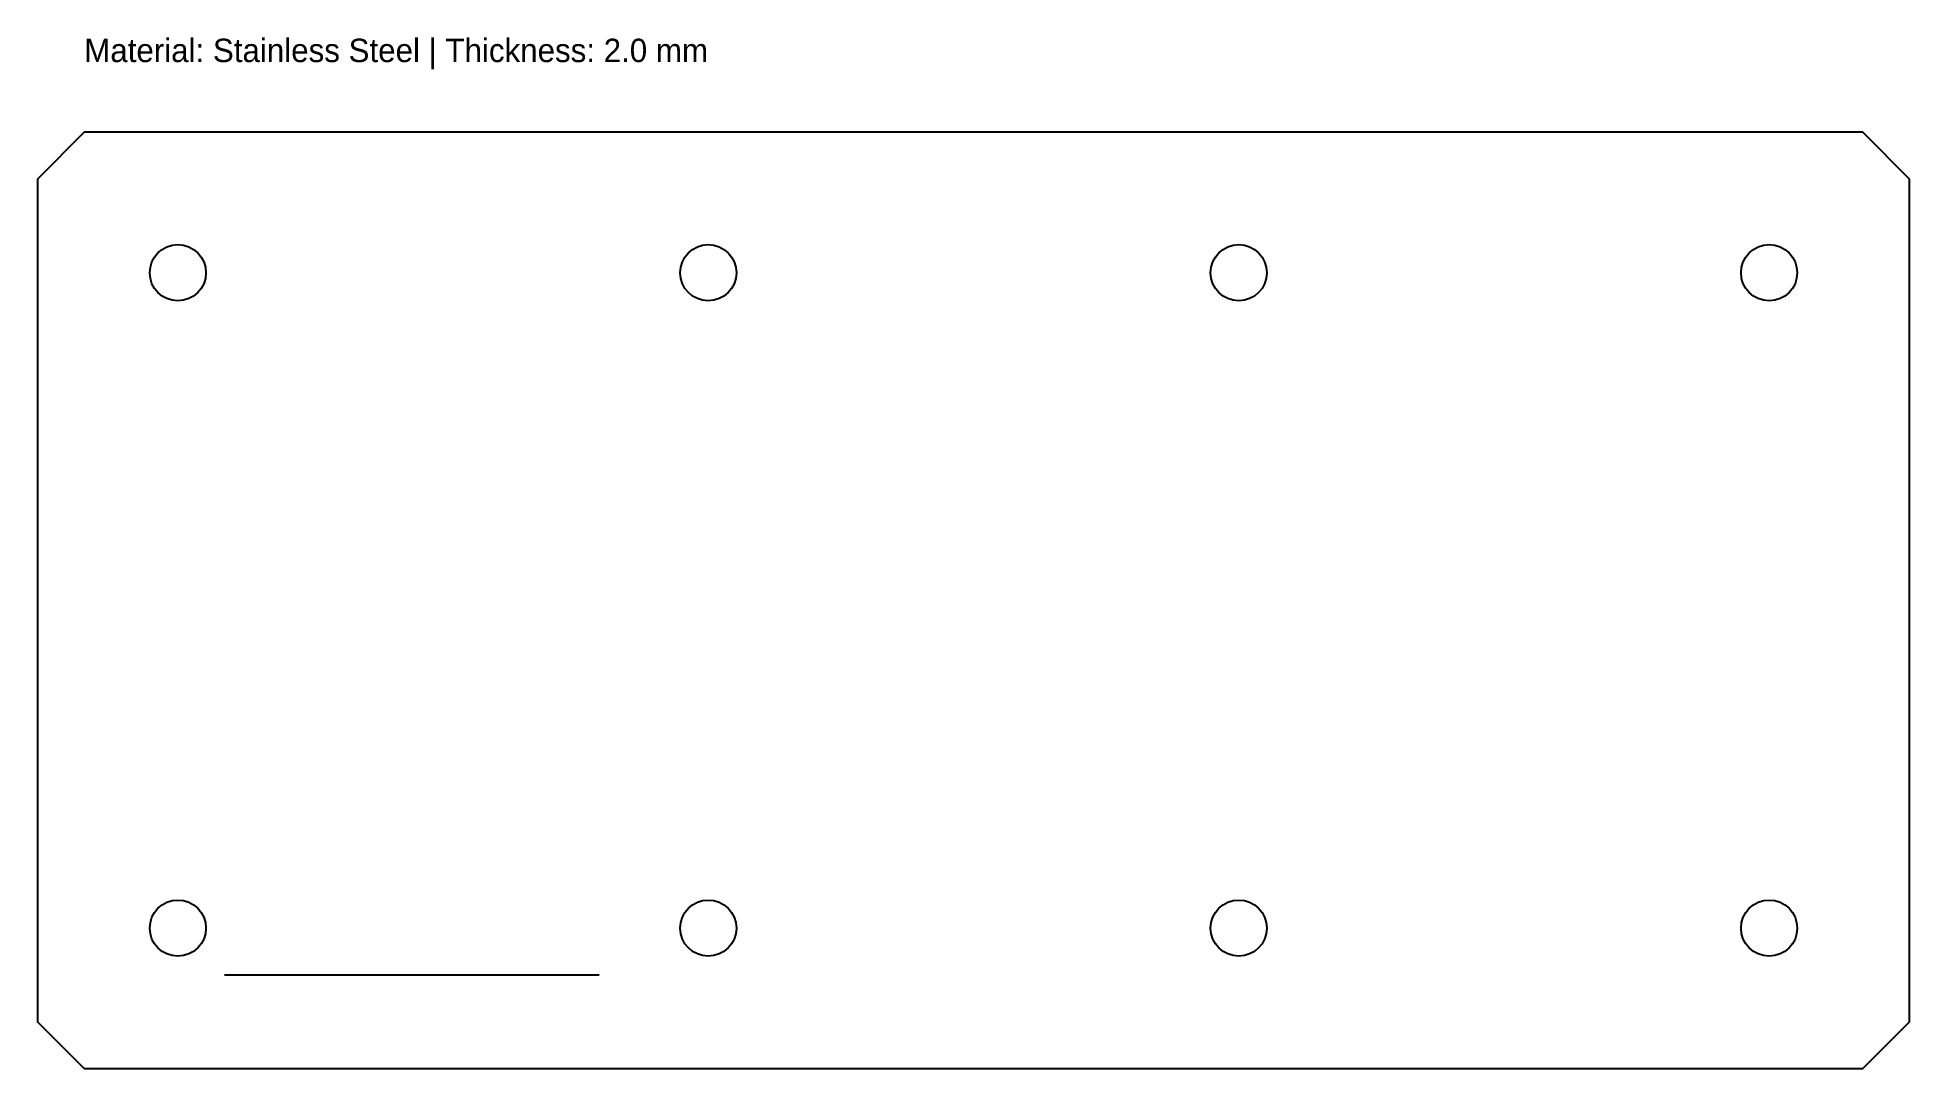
# Model space of a CAD drawing. Header units: metres. Extents: x 0 to 400, y 0 to 220.
import ezdxf

# ---------------------------------------------------------------- set-up
doc = ezdxf.new("R2010")
doc.units = ezdxf.units.M

msp = doc.modelspace()

# ---------------------------------------------------------------- linework, layer by layer
at = {"layer": 'CONTOUR'}
msp.add_lwpolyline([(10, 0), (390, 0), (400, 10), (400, 190), (390, 200), (10, 200), (0, 190), (0, 10)], close=True, dxfattribs=at)
at = {"layer": 'CUTOUTS'}
for centre in [(30, 170), (143.33, 170), (256.67, 170), (370, 170), (30, 30), (143.33, 30), (256.67, 30), (370, 30)]:
    msp.add_circle(centre, 6, dxfattribs=at)
at = {"layer": 'JOINTS', "linetype": 'CONTINUOUS'}
msp.add_line((40, 20), (120, 20), dxfattribs=at)

# ---------------------------------------------------------------- texts
at = {"layer": 'NOTES'}
msp.add_text('Material: Stainless Steel | Thickness: 2.0 mm', height=5, dxfattribs=at).set_placement((10, 215))

doc.saveas('drawing.dxf')
